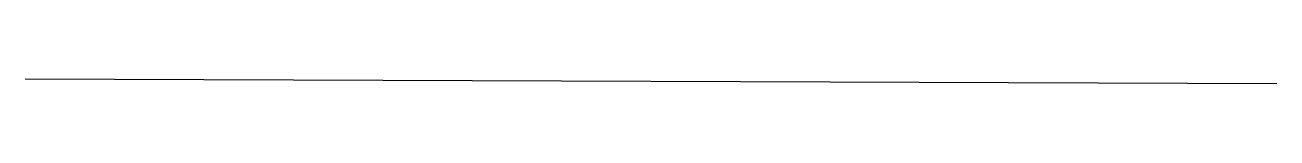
# Model space of a CAD drawing. Units: millimetres at full size, sheet at 1:100. Extents: x -22863 to -5533, y 7600 to 7664.
import ezdxf

# ---------------------------------------------------------------- set-up
doc = ezdxf.new("R2010")
doc.units = ezdxf.units.MM
doc.header["$LTSCALE"] = 100
doc.layers.add('0-0', color=7, linetype='Continuous')

msp = doc.modelspace()

# ---------------------------------------------------------------- linework, layer by layer
at = {"layer": '0-0'}
msp.add_line((-5533, 7599.9), (-22863.3, 7663.5), dxfattribs=at)

doc.saveas('drawing.dxf')
